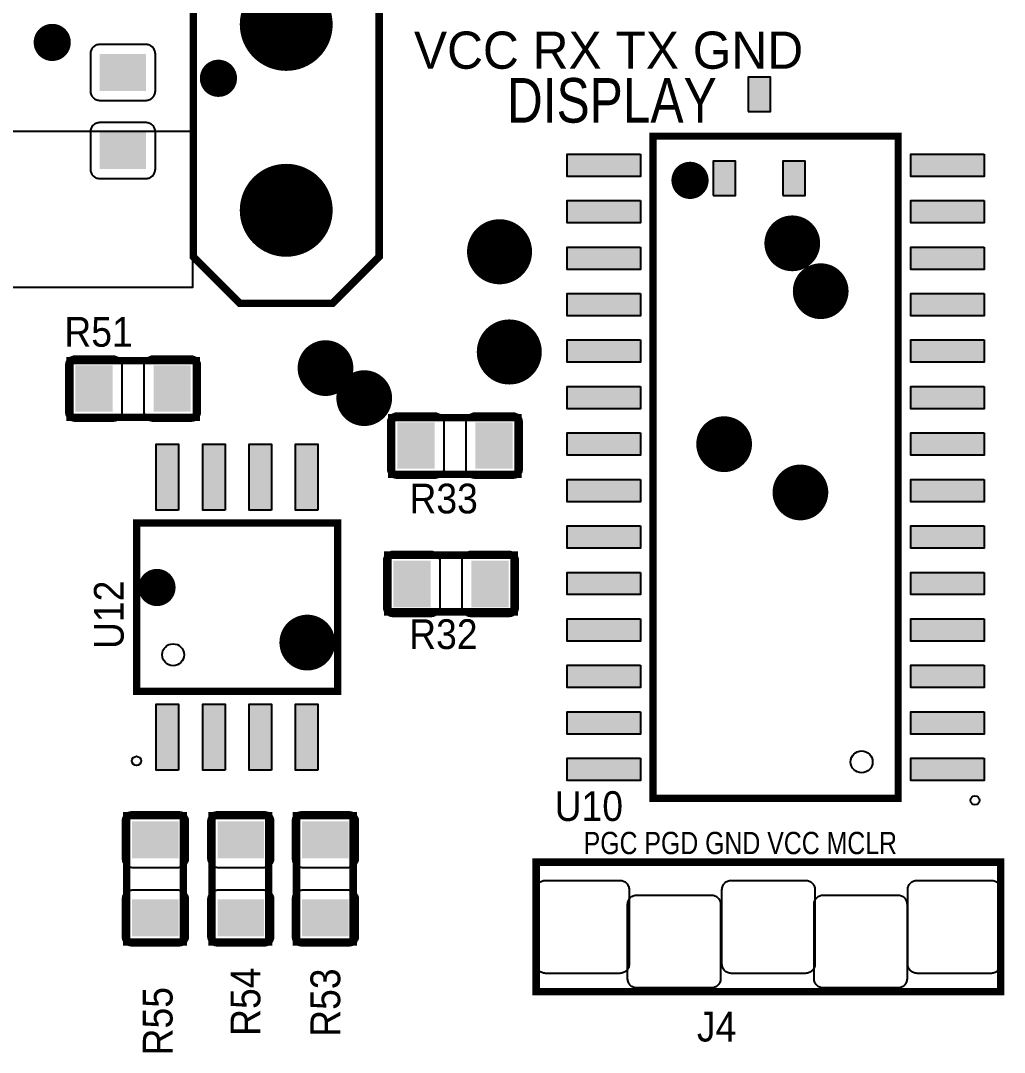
# Model space of a CAD drawing. Header units: inches. Extents: x -3.21 to 3.21, y -2.45 to 2.45.
# Drawn here: x -1.449 to -0.39, y -1.873 to -0.763 of the extents above; entities that cross this region are included whole.
import ezdxf

# ---------------------------------------------------------------- set-up
doc = ezdxf.new("R2010")
doc.units = ezdxf.units.IN
doc.layers.get('0').update_dxf_attribs({"linetype": 'CONTINUOUS'})

# ---------------------------------------------------------------- blocks, each defined once
blk = doc.blocks.new('RPAD')
blk.add_trace([(-0.5, -0.5), (-0.5, 0.5), (0.5, -0.5), (0.5, 0.5)])
blk = doc.blocks.new('EPAD')
at = {"const_width": 0.5}
blk.add_lwpolyline([(-0.25, 0, 1), (0.25, 0, 1)], format="xyb", close=True, dxfattribs=at)

msp = doc.modelspace()

# ---------------------------------------------------------------- linework, layer by layer
for points, const_width in [([(-1.0635, -0.717057), (-1.0635, -1.017057), (-1.1135, -1.067057), (-1.2135, -1.067057), (-1.2635, -1.017057), (-1.2635, -0.717057), (-1.2135, -0.667057), (-1.1135, -0.667057), (-1.0635, -0.717057)], 0.008), ([(-1.0635, -0.717057), (-1.0635, -1.017057), (-1.1135, -1.067057), (-1.2135, -1.067057), (-1.2635, -1.017057), (-1.2635, -0.717057), (-1.2135, -0.667057), (-1.1135, -0.667057), (-1.0635, -0.717057)], 0.008), ([(-1.0635, -0.717057), (-1.0635, -1.017057), (-1.1135, -1.067057), (-1.2135, -1.067057), (-1.2635, -1.017057), (-1.2635, -0.717057), (-1.2135, -0.667057), (-1.1135, -0.667057), (-1.0635, -0.717057)], 0.008), ([(-0.504721, -0.887309), (-0.7685, -0.887309), (-0.7685, -1.599907), (-0.504721, -1.599907), (-0.504721, -0.887309)], 0.007874), ([(-0.504721, -0.887309), (-0.7685, -0.887309), (-0.7685, -1.599907), (-0.504721, -1.599907), (-0.504721, -0.887309)], 0.007874), ([(-0.504721, -0.887309), (-0.7685, -0.887309), (-0.7685, -1.599907), (-0.504721, -1.599907), (-0.504721, -0.887309)], 0.007874), ([(-1.396363, -1.189868), (-1.260363, -1.189868), (-1.260363, -1.128868), (-1.396363, -1.128868), (-1.396363, -1.189868)], 0.008), ([(-1.396363, -1.189868), (-1.260363, -1.189868), (-1.260363, -1.128868), (-1.396363, -1.128868), (-1.396363, -1.189868)], 0.008), ([(-1.396363, -1.189868), (-1.260363, -1.189868), (-1.260363, -1.128868), (-1.396363, -1.128868), (-1.396363, -1.189868)], 0.008), ([(-1.04987, -1.251191), (-0.91387, -1.251191), (-0.91387, -1.190191), (-1.04987, -1.190191), (-1.04987, -1.251191)], 0.008), ([(-1.04987, -1.251191), (-0.91387, -1.251191), (-0.91387, -1.190191), (-1.04987, -1.190191), (-1.04987, -1.251191)], 0.008), ([(-1.04987, -1.251191), (-0.91387, -1.251191), (-0.91387, -1.190191), (-1.04987, -1.190191), (-1.04987, -1.251191)], 0.008), ([(-1.108122, -1.484656), (-1.108122, -1.303553), (-1.324657, -1.303553), (-1.324657, -1.484656), (-1.108122, -1.484656)], 0.007874), ([(-1.108122, -1.484656), (-1.108122, -1.303553), (-1.324657, -1.303553), (-1.324657, -1.484656), (-1.108122, -1.484656)], 0.007874), ([(-1.108122, -1.484656), (-1.108122, -1.303553), (-1.324657, -1.303553), (-1.324657, -1.484656), (-1.108122, -1.484656)], 0.007874), ([(-1.054138, -1.399104), (-0.918138, -1.399104), (-0.918138, -1.338104), (-1.054138, -1.338104), (-1.054138, -1.399104)], 0.008), ([(-1.054138, -1.399104), (-0.918138, -1.399104), (-0.918138, -1.338104), (-1.054138, -1.338104), (-1.054138, -1.399104)], 0.008), ([(-1.054138, -1.399104), (-0.918138, -1.399104), (-0.918138, -1.338104), (-1.054138, -1.338104), (-1.054138, -1.399104)], 0.008), ([(-1.33539, -1.754368), (-1.27439, -1.754368), (-1.27439, -1.618368), (-1.33539, -1.618368), (-1.33539, -1.754368)], 0.008), ([(-1.33539, -1.754368), (-1.27439, -1.754368), (-1.27439, -1.618368), (-1.33539, -1.618368), (-1.33539, -1.754368)], 0.008), ([(-1.33539, -1.754368), (-1.27439, -1.754368), (-1.27439, -1.618368), (-1.33539, -1.618368), (-1.33539, -1.754368)], 0.008), ([(-1.24339, -1.754368), (-1.18239, -1.754368), (-1.18239, -1.618368), (-1.24339, -1.618368), (-1.24339, -1.754368)], 0.008), ([(-1.24339, -1.754368), (-1.18239, -1.754368), (-1.18239, -1.618368), (-1.24339, -1.618368), (-1.24339, -1.754368)], 0.008), ([(-1.24339, -1.754368), (-1.18239, -1.754368), (-1.18239, -1.618368), (-1.24339, -1.618368), (-1.24339, -1.754368)], 0.008), ([(-1.15239, -1.754368), (-1.09139, -1.754368), (-1.09139, -1.618368), (-1.15239, -1.618368), (-1.15239, -1.754368)], 0.008), ([(-1.15239, -1.754368), (-1.09139, -1.754368), (-1.09139, -1.618368), (-1.15239, -1.618368), (-1.15239, -1.754368)], 0.008), ([(-1.15239, -1.754368), (-1.09139, -1.754368), (-1.09139, -1.618368), (-1.15239, -1.618368), (-1.15239, -1.754368)], 0.008), ([(-0.89439, -1.807758), (-0.39439, -1.807758), (-0.39439, -1.668388), (-0.89439, -1.668388), (-0.89439, -1.807758)], 0.008), ([(-0.89439, -1.807758), (-0.39439, -1.807758), (-0.39439, -1.668388), (-0.89439, -1.668388), (-0.89439, -1.807758)], 0.008), ([(-0.89439, -1.807758), (-0.39439, -1.807758), (-0.39439, -1.668388), (-0.89439, -1.668388), (-0.89439, -1.807758)], 0.008)]:
    msp.add_lwpolyline(points, dxfattribs=dict(const_width=const_width))
for points in [[(-1.304366, -0.838758), (-1.304366, -0.798758), (-1.304417, -0.797719), (-1.304565, -0.796713), (-1.304807, -0.795746), (-1.305138, -0.794822), (-1.305552, -0.793946), (-1.306047, -0.793122), (-1.306617, -0.792354), (-1.307257, -0.791648), (-1.307963, -0.791008), (-1.30873, -0.790439), (-1.309554, -0.789944), (-1.310431, -0.78953), (-1.311355, -0.789199), (-1.312322, -0.788957), (-1.313327, -0.788808), (-1.314366, -0.788758), (-1.364366, -0.788758), (-1.365406, -0.788808), (-1.366411, -0.788957), (-1.367378, -0.789199), (-1.368302, -0.78953), (-1.369178, -0.789944), (-1.370002, -0.790439), (-1.370769, -0.791008), (-1.371476, -0.791648), (-1.372116, -0.792354), (-1.372685, -0.793122), (-1.37318, -0.793946), (-1.373594, -0.794822), (-1.373925, -0.795746), (-1.374167, -0.796713), (-1.374316, -0.797719), (-1.374366, -0.798758), (-1.374366, -0.838758), (-1.374316, -0.839797), (-1.374167, -0.840802), (-1.373925, -0.841769), (-1.373594, -0.842693), (-1.37318, -0.84357), (-1.372685, -0.844394), (-1.372116, -0.845161), (-1.371476, -0.845867), (-1.370769, -0.846507), (-1.370002, -0.847077), (-1.369178, -0.847571), (-1.368302, -0.847986), (-1.367378, -0.848317), (-1.366411, -0.848559), (-1.365406, -0.848707), (-1.364366, -0.848758), (-1.314366, -0.848758), (-1.313327, -0.848707), (-1.312322, -0.848559), (-1.311355, -0.848317), (-1.310431, -0.847986), (-1.309554, -0.847571), (-1.30873, -0.847077), (-1.307963, -0.846507), (-1.307257, -0.845867), (-1.306617, -0.845161), (-1.306047, -0.844394), (-1.305552, -0.84357), (-1.305138, -0.842693), (-1.304807, -0.841769), (-1.304565, -0.840802), (-1.304417, -0.839797), (-1.304366, -0.838758)], [(-0.666327, -0.860698), (-0.642327, -0.860698), (-0.642327, -0.823698), (-0.666327, -0.823698), (-0.666327, -0.860698)], [(-1.304366, -0.922758), (-1.304366, -0.882758), (-1.304417, -0.881719), (-1.304565, -0.880713), (-1.304807, -0.879746), (-1.305138, -0.878822), (-1.305552, -0.877946), (-1.306047, -0.877122), (-1.306617, -0.876354), (-1.307257, -0.875648), (-1.307963, -0.875008), (-1.30873, -0.874439), (-1.309554, -0.873944), (-1.310431, -0.87353), (-1.311355, -0.873199), (-1.312322, -0.872957), (-1.313327, -0.872808), (-1.314366, -0.872758), (-1.364366, -0.872758), (-1.365406, -0.872808), (-1.366411, -0.872957), (-1.367378, -0.873199), (-1.368302, -0.87353), (-1.369178, -0.873944), (-1.370002, -0.874439), (-1.370769, -0.875008), (-1.371476, -0.875648), (-1.372116, -0.876354), (-1.372685, -0.877122), (-1.37318, -0.877946), (-1.373594, -0.878822), (-1.373925, -0.879746), (-1.374167, -0.880713), (-1.374316, -0.881719), (-1.374366, -0.882758), (-1.374366, -0.922758), (-1.374316, -0.923797), (-1.374167, -0.924802), (-1.373925, -0.925769), (-1.373594, -0.926693), (-1.37318, -0.92757), (-1.372685, -0.928394), (-1.372116, -0.929161), (-1.371476, -0.929867), (-1.370769, -0.930507), (-1.370002, -0.931077), (-1.369178, -0.931571), (-1.368302, -0.931986), (-1.367378, -0.932317), (-1.366411, -0.932559), (-1.365406, -0.932707), (-1.364366, -0.932758), (-1.314366, -0.932758), (-1.313327, -0.932707), (-1.312322, -0.932559), (-1.311355, -0.932317), (-1.310431, -0.931986), (-1.309554, -0.931571), (-1.30873, -0.931077), (-1.307963, -0.930507), (-1.307257, -0.929867), (-1.306617, -0.929161), (-1.306047, -0.928394), (-1.305552, -0.92757), (-1.305138, -0.926693), (-1.304807, -0.925769), (-1.304565, -0.924802), (-1.304417, -0.923797), (-1.304366, -0.922758)], [(-0.78215, -0.906608), (-0.78215, -0.930608), (-0.86115, -0.930608), (-0.86115, -0.906608), (-0.78215, -0.906608)], [(-0.412071, -0.906608), (-0.412071, -0.930608), (-0.491071, -0.930608), (-0.491071, -0.906608), (-0.412071, -0.906608)], [(-0.703728, -0.95125), (-0.679728, -0.95125), (-0.679728, -0.91425), (-0.703728, -0.91425), (-0.703728, -0.95125)], [(-0.628925, -0.95125), (-0.604925, -0.95125), (-0.604925, -0.91425), (-0.628925, -0.91425), (-0.628925, -0.95125)], [(-0.78215, -0.956608), (-0.78215, -0.980608), (-0.86115, -0.980608), (-0.86115, -0.956608), (-0.78215, -0.956608)], [(-0.412071, -0.956608), (-0.412071, -0.980608), (-0.491071, -0.980608), (-0.491071, -0.956608), (-0.412071, -0.956608)], [(-0.78215, -1.006608), (-0.78215, -1.030608), (-0.86115, -1.030608), (-0.86115, -1.006608), (-0.78215, -1.006608)], [(-0.412071, -1.006608), (-0.412071, -1.030608), (-0.491071, -1.030608), (-0.491071, -1.006608), (-0.412071, -1.006608)], [(-0.78215, -1.056608), (-0.78215, -1.080608), (-0.86115, -1.080608), (-0.86115, -1.056608), (-0.78215, -1.056608)], [(-0.412071, -1.056608), (-0.412071, -1.080608), (-0.491071, -1.080608), (-0.491071, -1.056608), (-0.412071, -1.056608)], [(-0.78215, -1.106608), (-0.78215, -1.130608), (-0.86115, -1.130608), (-0.86115, -1.106608), (-0.78215, -1.106608)], [(-0.412071, -1.106608), (-0.412071, -1.130608), (-0.491071, -1.130608), (-0.491071, -1.106608), (-0.412071, -1.106608)], [(-1.390363, -1.123868), (-1.350363, -1.123868), (-1.349323, -1.123919), (-1.348318, -1.124067), (-1.347351, -1.124309), (-1.346427, -1.12464), (-1.345551, -1.125054), (-1.344727, -1.125549), (-1.343959, -1.126119), (-1.343253, -1.126759), (-1.342613, -1.127465), (-1.342044, -1.128232), (-1.341549, -1.129056), (-1.341134, -1.129933), (-1.340804, -1.130857), (-1.340561, -1.131824), (-1.340413, -1.132829), (-1.340363, -1.133868), (-1.340363, -1.183868), (-1.340413, -1.184907), (-1.340561, -1.185913), (-1.340804, -1.18688), (-1.341134, -1.187804), (-1.341549, -1.18868), (-1.342044, -1.189504), (-1.342613, -1.190271), (-1.343253, -1.190978), (-1.343959, -1.191618), (-1.344727, -1.192187), (-1.345551, -1.192682), (-1.346427, -1.193096), (-1.347351, -1.193427), (-1.348318, -1.193669), (-1.349323, -1.193818), (-1.350363, -1.193868), (-1.390363, -1.193868), (-1.391402, -1.193818), (-1.392407, -1.193669), (-1.393374, -1.193427), (-1.394298, -1.193096), (-1.395174, -1.192682), (-1.395998, -1.192187), (-1.396766, -1.191618), (-1.397472, -1.190978), (-1.398112, -1.190271), (-1.398681, -1.189504), (-1.399176, -1.18868), (-1.399591, -1.187804), (-1.399922, -1.18688), (-1.400164, -1.185913), (-1.400312, -1.184907), (-1.400363, -1.183868), (-1.400363, -1.133868), (-1.400312, -1.132829), (-1.400164, -1.131824), (-1.399922, -1.130857), (-1.399591, -1.129933), (-1.399176, -1.129056), (-1.398681, -1.128232), (-1.398112, -1.127465), (-1.397472, -1.126759), (-1.396766, -1.126119), (-1.395998, -1.125549), (-1.395174, -1.125054), (-1.394298, -1.12464), (-1.393374, -1.124309), (-1.392407, -1.124067), (-1.391402, -1.123919), (-1.390363, -1.123868)], [(-1.306363, -1.123868), (-1.266363, -1.123868), (-1.265323, -1.123919), (-1.264318, -1.124067), (-1.263351, -1.124309), (-1.262427, -1.12464), (-1.261551, -1.125054), (-1.260727, -1.125549), (-1.259959, -1.126119), (-1.259253, -1.126759), (-1.258613, -1.127465), (-1.258044, -1.128232), (-1.257549, -1.129056), (-1.257134, -1.129933), (-1.256804, -1.130857), (-1.256561, -1.131824), (-1.256413, -1.132829), (-1.256363, -1.133868), (-1.256363, -1.183868), (-1.256413, -1.184907), (-1.256561, -1.185913), (-1.256804, -1.18688), (-1.257134, -1.187804), (-1.257549, -1.18868), (-1.258044, -1.189504), (-1.258613, -1.190271), (-1.259253, -1.190978), (-1.259959, -1.191618), (-1.260727, -1.192187), (-1.261551, -1.192682), (-1.262427, -1.193096), (-1.263351, -1.193427), (-1.264318, -1.193669), (-1.265323, -1.193818), (-1.266363, -1.193868), (-1.306363, -1.193868), (-1.307402, -1.193818), (-1.308407, -1.193669), (-1.309374, -1.193427), (-1.310298, -1.193096), (-1.311174, -1.192682), (-1.311998, -1.192187), (-1.312766, -1.191618), (-1.313472, -1.190978), (-1.314112, -1.190271), (-1.314681, -1.189504), (-1.315176, -1.18868), (-1.315591, -1.187804), (-1.315922, -1.18688), (-1.316164, -1.185913), (-1.316312, -1.184907), (-1.316363, -1.183868), (-1.316363, -1.133868), (-1.316312, -1.132829), (-1.316164, -1.131824), (-1.315922, -1.130857), (-1.315591, -1.129933), (-1.315176, -1.129056), (-1.314681, -1.128232), (-1.314112, -1.127465), (-1.313472, -1.126759), (-1.312766, -1.126119), (-1.311998, -1.125549), (-1.311174, -1.125054), (-1.310298, -1.12464), (-1.309374, -1.124309), (-1.308407, -1.124067), (-1.307402, -1.123919), (-1.306363, -1.123868)], [(-0.78215, -1.156608), (-0.78215, -1.180608), (-0.86115, -1.180608), (-0.86115, -1.156608), (-0.78215, -1.156608)], [(-0.412071, -1.156608), (-0.412071, -1.180608), (-0.491071, -1.180608), (-0.491071, -1.156608), (-0.412071, -1.156608)], [(-1.04387, -1.185191), (-1.00387, -1.185191), (-1.002831, -1.185241), (-1.001826, -1.18539), (-1.000859, -1.185632), (-0.999935, -1.185963), (-0.999058, -1.186377), (-0.998234, -1.186872), (-0.997467, -1.187441), (-0.996761, -1.188081), (-0.99612, -1.188788), (-0.995551, -1.189555), (-0.995057, -1.190379), (-0.994642, -1.191256), (-0.994311, -1.19218), (-0.994069, -1.193146), (-0.99392, -1.194152), (-0.99387, -1.195191), (-0.99387, -1.245191), (-0.99392, -1.24623), (-0.994069, -1.247235), (-0.994311, -1.248202), (-0.994642, -1.249126), (-0.995057, -1.250003), (-0.995551, -1.250827), (-0.99612, -1.251594), (-0.996761, -1.2523), (-0.997467, -1.252941), (-0.998234, -1.25351), (-0.999058, -1.254005), (-0.999935, -1.254419), (-1.000859, -1.25475), (-1.001826, -1.254992), (-1.002831, -1.255141), (-1.00387, -1.255191), (-1.04387, -1.255191), (-1.044909, -1.255141), (-1.045915, -1.254992), (-1.046881, -1.25475), (-1.047806, -1.254419), (-1.048682, -1.254005), (-1.049506, -1.25351), (-1.050274, -1.252941), (-1.05098, -1.2523), (-1.05162, -1.251594), (-1.052189, -1.250827), (-1.052683, -1.250003), (-1.053098, -1.249126), (-1.053429, -1.248202), (-1.053671, -1.247235), (-1.05382, -1.24623), (-1.05387, -1.245191), (-1.05387, -1.195191), (-1.05382, -1.194152), (-1.053671, -1.193146), (-1.053429, -1.19218), (-1.053098, -1.191256), (-1.052683, -1.190379), (-1.052189, -1.189555), (-1.05162, -1.188788), (-1.05098, -1.188081), (-1.050274, -1.187441), (-1.049506, -1.186872), (-1.048682, -1.186377), (-1.047806, -1.185963), (-1.046881, -1.185632), (-1.045915, -1.18539), (-1.044909, -1.185241), (-1.04387, -1.185191)], [(-0.95987, -1.185191), (-0.91987, -1.185191), (-0.918831, -1.185241), (-0.917826, -1.18539), (-0.916859, -1.185632), (-0.915935, -1.185963), (-0.915058, -1.186377), (-0.914234, -1.186872), (-0.913467, -1.187441), (-0.912761, -1.188081), (-0.91212, -1.188788), (-0.911551, -1.189555), (-0.911057, -1.190379), (-0.910642, -1.191256), (-0.910311, -1.19218), (-0.910069, -1.193146), (-0.90992, -1.194152), (-0.90987, -1.195191), (-0.90987, -1.245191), (-0.90992, -1.24623), (-0.910069, -1.247235), (-0.910311, -1.248202), (-0.910642, -1.249126), (-0.911057, -1.250003), (-0.911551, -1.250827), (-0.91212, -1.251594), (-0.912761, -1.2523), (-0.913467, -1.252941), (-0.914234, -1.25351), (-0.915058, -1.254005), (-0.915935, -1.254419), (-0.916859, -1.25475), (-0.917826, -1.254992), (-0.918831, -1.255141), (-0.91987, -1.255191), (-0.95987, -1.255191), (-0.960909, -1.255141), (-0.961915, -1.254992), (-0.962881, -1.25475), (-0.963806, -1.254419), (-0.964682, -1.254005), (-0.965506, -1.25351), (-0.966274, -1.252941), (-0.96698, -1.2523), (-0.96762, -1.251594), (-0.968189, -1.250827), (-0.968683, -1.250003), (-0.969098, -1.249126), (-0.969429, -1.248202), (-0.969671, -1.247235), (-0.96982, -1.24623), (-0.96987, -1.245191), (-0.96987, -1.195191), (-0.96982, -1.194152), (-0.969671, -1.193146), (-0.969429, -1.19218), (-0.969098, -1.191256), (-0.968683, -1.190379), (-0.968189, -1.189555), (-0.96762, -1.188788), (-0.96698, -1.188081), (-0.966274, -1.187441), (-0.965506, -1.186872), (-0.964682, -1.186377), (-0.963806, -1.185963), (-0.962881, -1.185632), (-0.961915, -1.18539), (-0.960909, -1.185241), (-0.95987, -1.185191)], [(-0.78215, -1.206608), (-0.78215, -1.230608), (-0.86115, -1.230608), (-0.86115, -1.206608), (-0.78215, -1.206608)], [(-0.412071, -1.206608), (-0.412071, -1.230608), (-0.491071, -1.230608), (-0.491071, -1.206608), (-0.412071, -1.206608)], [(-1.27939, -1.289841), (-1.30339, -1.289841), (-1.30339, -1.218841), (-1.27939, -1.218841), (-1.27939, -1.289841)], [(-1.22939, -1.289841), (-1.25339, -1.289841), (-1.25339, -1.218841), (-1.22939, -1.218841), (-1.22939, -1.289841)], [(-1.17939, -1.289841), (-1.20339, -1.289841), (-1.20339, -1.218841), (-1.17939, -1.218841), (-1.17939, -1.289841)], [(-1.12939, -1.289841), (-1.15339, -1.289841), (-1.15339, -1.218841), (-1.12939, -1.218841), (-1.12939, -1.289841)], [(-0.78215, -1.256608), (-0.78215, -1.280608), (-0.86115, -1.280608), (-0.86115, -1.256608), (-0.78215, -1.256608)], [(-0.412071, -1.256608), (-0.412071, -1.280608), (-0.491071, -1.280608), (-0.491071, -1.256608), (-0.412071, -1.256608)], [(-0.78215, -1.306608), (-0.78215, -1.330608), (-0.86115, -1.330608), (-0.86115, -1.306608), (-0.78215, -1.306608)], [(-0.412071, -1.306608), (-0.412071, -1.330608), (-0.491071, -1.330608), (-0.491071, -1.306608), (-0.412071, -1.306608)], [(-1.008138, -1.404104), (-1.048138, -1.404104), (-1.049177, -1.404054), (-1.050182, -1.403906), (-1.051149, -1.403663), (-1.052073, -1.403333), (-1.05295, -1.402918), (-1.053774, -1.402423), (-1.054541, -1.401854), (-1.055247, -1.401214), (-1.055887, -1.400507), (-1.056457, -1.39974), (-1.056951, -1.398916), (-1.057366, -1.39804), (-1.057697, -1.397116), (-1.057939, -1.396149), (-1.058087, -1.395144), (-1.058138, -1.394104), (-1.058138, -1.344104), (-1.058087, -1.343065), (-1.057939, -1.34206), (-1.057697, -1.341093), (-1.057366, -1.340169), (-1.056951, -1.339293), (-1.056457, -1.338469), (-1.055887, -1.337701), (-1.055247, -1.336995), (-1.054541, -1.336355), (-1.053774, -1.335785), (-1.05295, -1.335291), (-1.052073, -1.334876), (-1.051149, -1.334545), (-1.050182, -1.334303), (-1.049177, -1.334155), (-1.048138, -1.334104), (-1.008138, -1.334104), (-1.007098, -1.334155), (-1.006093, -1.334303), (-1.005126, -1.334545), (-1.004202, -1.334876), (-1.003326, -1.335291), (-1.002502, -1.335785), (-1.001734, -1.336355), (-1.001028, -1.336995), (-1.000388, -1.337701), (-0.999819, -1.338469), (-0.999324, -1.339293), (-0.998909, -1.340169), (-0.998579, -1.341093), (-0.998337, -1.34206), (-0.998188, -1.343065), (-0.998138, -1.344104), (-0.998138, -1.394104), (-0.998188, -1.395144), (-0.998337, -1.396149), (-0.998579, -1.397116), (-0.998909, -1.39804), (-0.999324, -1.398916), (-0.999819, -1.39974), (-1.000388, -1.400507), (-1.001028, -1.401214), (-1.001734, -1.401854), (-1.002502, -1.402423), (-1.003326, -1.402918), (-1.004202, -1.403333), (-1.005126, -1.403663), (-1.006093, -1.403906), (-1.007098, -1.404054), (-1.008138, -1.404104)], [(-0.924138, -1.404104), (-0.964138, -1.404104), (-0.965177, -1.404054), (-0.966182, -1.403906), (-0.967149, -1.403663), (-0.968073, -1.403333), (-0.96895, -1.402918), (-0.969774, -1.402423), (-0.970541, -1.401854), (-0.971247, -1.401214), (-0.971887, -1.400507), (-0.972457, -1.39974), (-0.972951, -1.398916), (-0.973366, -1.39804), (-0.973697, -1.397116), (-0.973939, -1.396149), (-0.974087, -1.395144), (-0.974138, -1.394104), (-0.974138, -1.344104), (-0.974087, -1.343065), (-0.973939, -1.34206), (-0.973697, -1.341093), (-0.973366, -1.340169), (-0.972951, -1.339293), (-0.972457, -1.338469), (-0.971887, -1.337701), (-0.971247, -1.336995), (-0.970541, -1.336355), (-0.969774, -1.335785), (-0.96895, -1.335291), (-0.968073, -1.334876), (-0.967149, -1.334545), (-0.966182, -1.334303), (-0.965177, -1.334155), (-0.964138, -1.334104), (-0.924138, -1.334104), (-0.923098, -1.334155), (-0.922093, -1.334303), (-0.921126, -1.334545), (-0.920202, -1.334876), (-0.919326, -1.335291), (-0.918502, -1.335785), (-0.917734, -1.336355), (-0.917028, -1.336995), (-0.916388, -1.337701), (-0.915819, -1.338469), (-0.915324, -1.339293), (-0.914909, -1.340169), (-0.914579, -1.341093), (-0.914337, -1.34206), (-0.914188, -1.343065), (-0.914138, -1.344104), (-0.914138, -1.394104), (-0.914188, -1.395144), (-0.914337, -1.396149), (-0.914579, -1.397116), (-0.914909, -1.39804), (-0.915324, -1.398916), (-0.915819, -1.39974), (-0.916388, -1.400507), (-0.917028, -1.401214), (-0.917734, -1.401854), (-0.918502, -1.402423), (-0.919326, -1.402918), (-0.920202, -1.403333), (-0.921126, -1.403663), (-0.922093, -1.403906), (-0.923098, -1.404054), (-0.924138, -1.404104)], [(-0.78215, -1.356608), (-0.78215, -1.380608), (-0.86115, -1.380608), (-0.86115, -1.356608), (-0.78215, -1.356608)], [(-0.412071, -1.356608), (-0.412071, -1.380608), (-0.491071, -1.380608), (-0.491071, -1.356608), (-0.412071, -1.356608)], [(-0.78215, -1.406608), (-0.78215, -1.430608), (-0.86115, -1.430608), (-0.86115, -1.406608), (-0.78215, -1.406608)], [(-0.412071, -1.406608), (-0.412071, -1.430608), (-0.491071, -1.430608), (-0.491071, -1.406608), (-0.412071, -1.406608)], [(-0.78215, -1.456608), (-0.78215, -1.480608), (-0.86115, -1.480608), (-0.86115, -1.456608), (-0.78215, -1.456608)], [(-0.412071, -1.456608), (-0.412071, -1.480608), (-0.491071, -1.480608), (-0.491071, -1.456608), (-0.412071, -1.456608)], [(-1.27939, -1.569368), (-1.30339, -1.569368), (-1.30339, -1.498368), (-1.27939, -1.498368), (-1.27939, -1.569368)], [(-1.22939, -1.569368), (-1.25339, -1.569368), (-1.25339, -1.498368), (-1.22939, -1.498368), (-1.22939, -1.569368)], [(-1.17939, -1.569368), (-1.20339, -1.569368), (-1.20339, -1.498368), (-1.17939, -1.498368), (-1.17939, -1.569368)], [(-1.12939, -1.569368), (-1.15339, -1.569368), (-1.15339, -1.498368), (-1.12939, -1.498368), (-1.12939, -1.569368)], [(-0.78215, -1.506608), (-0.78215, -1.530608), (-0.86115, -1.530608), (-0.86115, -1.506608), (-0.78215, -1.506608)], [(-0.412071, -1.506608), (-0.412071, -1.530608), (-0.491071, -1.530608), (-0.491071, -1.506608), (-0.412071, -1.506608)], [(-0.78215, -1.556608), (-0.78215, -1.580608), (-0.86115, -1.580608), (-0.86115, -1.556608), (-0.78215, -1.556608)], [(-0.412071, -1.556608), (-0.412071, -1.580608), (-0.491071, -1.580608), (-0.491071, -1.556608), (-0.412071, -1.556608)], [(-1.26939, -1.624368), (-1.26939, -1.664368), (-1.26944, -1.665407), (-1.269589, -1.666413), (-1.269831, -1.66738), (-1.270161, -1.668304), (-1.270576, -1.66918), (-1.271071, -1.670004), (-1.27164, -1.670772), (-1.27228, -1.671478), (-1.272987, -1.672118), (-1.273754, -1.672687), (-1.274578, -1.673181), (-1.275454, -1.673596), (-1.276378, -1.673927), (-1.277345, -1.674169), (-1.27835, -1.674318), (-1.27939, -1.674368), (-1.32939, -1.674368), (-1.330429, -1.674318), (-1.331434, -1.674169), (-1.332401, -1.673927), (-1.333325, -1.673596), (-1.334202, -1.673181), (-1.335026, -1.672687), (-1.335793, -1.672118), (-1.336499, -1.671478), (-1.337139, -1.670772), (-1.337709, -1.670004), (-1.338204, -1.66918), (-1.338618, -1.668304), (-1.338949, -1.66738), (-1.339191, -1.666413), (-1.339339, -1.665407), (-1.33939, -1.664368), (-1.33939, -1.624368), (-1.339339, -1.623329), (-1.339191, -1.622324), (-1.338949, -1.621357), (-1.338618, -1.620433), (-1.338204, -1.619556), (-1.337709, -1.618732), (-1.337139, -1.617965), (-1.336499, -1.617259), (-1.335793, -1.616619), (-1.335026, -1.616049), (-1.334202, -1.615555), (-1.333325, -1.61514), (-1.332401, -1.614809), (-1.331434, -1.614567), (-1.330429, -1.614419), (-1.32939, -1.614368), (-1.27939, -1.614368), (-1.27835, -1.614419), (-1.277345, -1.614567), (-1.276378, -1.614809), (-1.275454, -1.61514), (-1.274578, -1.615555), (-1.273754, -1.616049), (-1.272987, -1.616619), (-1.27228, -1.617259), (-1.27164, -1.617965), (-1.271071, -1.618732), (-1.270576, -1.619556), (-1.270161, -1.620433), (-1.269831, -1.621357), (-1.269589, -1.622324), (-1.26944, -1.623329), (-1.26939, -1.624368)], [(-1.17739, -1.624368), (-1.17739, -1.664368), (-1.17744, -1.665407), (-1.177589, -1.666413), (-1.177831, -1.66738), (-1.178161, -1.668304), (-1.178576, -1.66918), (-1.179071, -1.670004), (-1.17964, -1.670772), (-1.18028, -1.671478), (-1.180987, -1.672118), (-1.181754, -1.672687), (-1.182578, -1.673181), (-1.183454, -1.673596), (-1.184378, -1.673927), (-1.185345, -1.674169), (-1.18635, -1.674318), (-1.18739, -1.674368), (-1.23739, -1.674368), (-1.238429, -1.674318), (-1.239434, -1.674169), (-1.240401, -1.673927), (-1.241325, -1.673596), (-1.242202, -1.673181), (-1.243026, -1.672687), (-1.243793, -1.672118), (-1.244499, -1.671478), (-1.245139, -1.670772), (-1.245709, -1.670004), (-1.246204, -1.66918), (-1.246618, -1.668304), (-1.246949, -1.66738), (-1.247191, -1.666413), (-1.247339, -1.665407), (-1.24739, -1.664368), (-1.24739, -1.624368), (-1.247339, -1.623329), (-1.247191, -1.622324), (-1.246949, -1.621357), (-1.246618, -1.620433), (-1.246204, -1.619556), (-1.245709, -1.618732), (-1.245139, -1.617965), (-1.244499, -1.617259), (-1.243793, -1.616619), (-1.243026, -1.616049), (-1.242202, -1.615555), (-1.241325, -1.61514), (-1.240401, -1.614809), (-1.239434, -1.614567), (-1.238429, -1.614419), (-1.23739, -1.614368), (-1.18739, -1.614368), (-1.18635, -1.614419), (-1.185345, -1.614567), (-1.184378, -1.614809), (-1.183454, -1.61514), (-1.182578, -1.615555), (-1.181754, -1.616049), (-1.180987, -1.616619), (-1.18028, -1.617259), (-1.17964, -1.617965), (-1.179071, -1.618732), (-1.178576, -1.619556), (-1.178161, -1.620433), (-1.177831, -1.621357), (-1.177589, -1.622324), (-1.17744, -1.623329), (-1.17739, -1.624368)], [(-1.08639, -1.624368), (-1.08639, -1.664368), (-1.08644, -1.665407), (-1.086589, -1.666413), (-1.086831, -1.66738), (-1.087161, -1.668304), (-1.087576, -1.66918), (-1.088071, -1.670004), (-1.08864, -1.670772), (-1.08928, -1.671478), (-1.089987, -1.672118), (-1.090754, -1.672687), (-1.091578, -1.673181), (-1.092454, -1.673596), (-1.093378, -1.673927), (-1.094345, -1.674169), (-1.09535, -1.674318), (-1.09639, -1.674368), (-1.14639, -1.674368), (-1.147429, -1.674318), (-1.148434, -1.674169), (-1.149401, -1.673927), (-1.150325, -1.673596), (-1.151202, -1.673181), (-1.152026, -1.672687), (-1.152793, -1.672118), (-1.153499, -1.671478), (-1.154139, -1.670772), (-1.154709, -1.670004), (-1.155204, -1.66918), (-1.155618, -1.668304), (-1.155949, -1.66738), (-1.156191, -1.666413), (-1.156339, -1.665407), (-1.15639, -1.664368), (-1.15639, -1.624368), (-1.156339, -1.623329), (-1.156191, -1.622324), (-1.155949, -1.621357), (-1.155618, -1.620433), (-1.155204, -1.619556), (-1.154709, -1.618732), (-1.154139, -1.617965), (-1.153499, -1.617259), (-1.152793, -1.616619), (-1.152026, -1.616049), (-1.151202, -1.615555), (-1.150325, -1.61514), (-1.149401, -1.614809), (-1.148434, -1.614567), (-1.147429, -1.614419), (-1.14639, -1.614368), (-1.09639, -1.614368), (-1.09535, -1.614419), (-1.094345, -1.614567), (-1.093378, -1.614809), (-1.092454, -1.61514), (-1.091578, -1.615555), (-1.090754, -1.616049), (-1.089987, -1.616619), (-1.08928, -1.617259), (-1.08864, -1.617965), (-1.088071, -1.618732), (-1.087576, -1.619556), (-1.087161, -1.620433), (-1.086831, -1.621357), (-1.086589, -1.622324), (-1.08644, -1.623329), (-1.08639, -1.624368)], [(-1.26939, -1.708368), (-1.26939, -1.748368), (-1.26944, -1.749407), (-1.269589, -1.750413), (-1.269831, -1.75138), (-1.270161, -1.752304), (-1.270576, -1.75318), (-1.271071, -1.754004), (-1.27164, -1.754772), (-1.27228, -1.755478), (-1.272987, -1.756118), (-1.273754, -1.756687), (-1.274578, -1.757181), (-1.275454, -1.757596), (-1.276378, -1.757927), (-1.277345, -1.758169), (-1.27835, -1.758318), (-1.27939, -1.758368), (-1.32939, -1.758368), (-1.330429, -1.758318), (-1.331434, -1.758169), (-1.332401, -1.757927), (-1.333325, -1.757596), (-1.334202, -1.757181), (-1.335026, -1.756687), (-1.335793, -1.756118), (-1.336499, -1.755478), (-1.337139, -1.754772), (-1.337709, -1.754004), (-1.338204, -1.75318), (-1.338618, -1.752304), (-1.338949, -1.75138), (-1.339191, -1.750413), (-1.339339, -1.749407), (-1.33939, -1.748368), (-1.33939, -1.708368), (-1.339339, -1.707329), (-1.339191, -1.706324), (-1.338949, -1.705357), (-1.338618, -1.704433), (-1.338204, -1.703556), (-1.337709, -1.702732), (-1.337139, -1.701965), (-1.336499, -1.701259), (-1.335793, -1.700619), (-1.335026, -1.700049), (-1.334202, -1.699555), (-1.333325, -1.69914), (-1.332401, -1.698809), (-1.331434, -1.698567), (-1.330429, -1.698419), (-1.32939, -1.698368), (-1.27939, -1.698368), (-1.27835, -1.698419), (-1.277345, -1.698567), (-1.276378, -1.698809), (-1.275454, -1.69914), (-1.274578, -1.699555), (-1.273754, -1.700049), (-1.272987, -1.700619), (-1.27228, -1.701259), (-1.27164, -1.701965), (-1.271071, -1.702732), (-1.270576, -1.703556), (-1.270161, -1.704433), (-1.269831, -1.705357), (-1.269589, -1.706324), (-1.26944, -1.707329), (-1.26939, -1.708368)], [(-1.17739, -1.708368), (-1.17739, -1.748368), (-1.17744, -1.749407), (-1.177589, -1.750413), (-1.177831, -1.75138), (-1.178161, -1.752304), (-1.178576, -1.75318), (-1.179071, -1.754004), (-1.17964, -1.754772), (-1.18028, -1.755478), (-1.180987, -1.756118), (-1.181754, -1.756687), (-1.182578, -1.757181), (-1.183454, -1.757596), (-1.184378, -1.757927), (-1.185345, -1.758169), (-1.18635, -1.758318), (-1.18739, -1.758368), (-1.23739, -1.758368), (-1.238429, -1.758318), (-1.239434, -1.758169), (-1.240401, -1.757927), (-1.241325, -1.757596), (-1.242202, -1.757181), (-1.243026, -1.756687), (-1.243793, -1.756118), (-1.244499, -1.755478), (-1.245139, -1.754772), (-1.245709, -1.754004), (-1.246204, -1.75318), (-1.246618, -1.752304), (-1.246949, -1.75138), (-1.247191, -1.750413), (-1.247339, -1.749407), (-1.24739, -1.748368), (-1.24739, -1.708368), (-1.247339, -1.707329), (-1.247191, -1.706324), (-1.246949, -1.705357), (-1.246618, -1.704433), (-1.246204, -1.703556), (-1.245709, -1.702732), (-1.245139, -1.701965), (-1.244499, -1.701259), (-1.243793, -1.700619), (-1.243026, -1.700049), (-1.242202, -1.699555), (-1.241325, -1.69914), (-1.240401, -1.698809), (-1.239434, -1.698567), (-1.238429, -1.698419), (-1.23739, -1.698368), (-1.18739, -1.698368), (-1.18635, -1.698419), (-1.185345, -1.698567), (-1.184378, -1.698809), (-1.183454, -1.69914), (-1.182578, -1.699555), (-1.181754, -1.700049), (-1.180987, -1.700619), (-1.18028, -1.701259), (-1.17964, -1.701965), (-1.179071, -1.702732), (-1.178576, -1.703556), (-1.178161, -1.704433), (-1.177831, -1.705357), (-1.177589, -1.706324), (-1.17744, -1.707329), (-1.17739, -1.708368)], [(-1.08639, -1.708368), (-1.08639, -1.748368), (-1.08644, -1.749407), (-1.086589, -1.750413), (-1.086831, -1.75138), (-1.087161, -1.752304), (-1.087576, -1.75318), (-1.088071, -1.754004), (-1.08864, -1.754772), (-1.08928, -1.755478), (-1.089987, -1.756118), (-1.090754, -1.756687), (-1.091578, -1.757181), (-1.092454, -1.757596), (-1.093378, -1.757927), (-1.094345, -1.758169), (-1.09535, -1.758318), (-1.09639, -1.758368), (-1.14639, -1.758368), (-1.147429, -1.758318), (-1.148434, -1.758169), (-1.149401, -1.757927), (-1.150325, -1.757596), (-1.151202, -1.757181), (-1.152026, -1.756687), (-1.152793, -1.756118), (-1.153499, -1.755478), (-1.154139, -1.754772), (-1.154709, -1.754004), (-1.155204, -1.75318), (-1.155618, -1.752304), (-1.155949, -1.75138), (-1.156191, -1.750413), (-1.156339, -1.749407), (-1.15639, -1.748368), (-1.15639, -1.708368), (-1.156339, -1.707329), (-1.156191, -1.706324), (-1.155949, -1.705357), (-1.155618, -1.704433), (-1.155204, -1.703556), (-1.154709, -1.702732), (-1.154139, -1.701965), (-1.153499, -1.701259), (-1.152793, -1.700619), (-1.152026, -1.700049), (-1.151202, -1.699555), (-1.150325, -1.69914), (-1.149401, -1.698809), (-1.148434, -1.698567), (-1.147429, -1.698419), (-1.14639, -1.698368), (-1.09639, -1.698368), (-1.09535, -1.698419), (-1.094345, -1.698567), (-1.093378, -1.698809), (-1.092454, -1.69914), (-1.091578, -1.699555), (-1.090754, -1.700049), (-1.089987, -1.700619), (-1.08928, -1.701259), (-1.08864, -1.701965), (-1.088071, -1.702732), (-1.087576, -1.703556), (-1.087161, -1.704433), (-1.086831, -1.705357), (-1.086589, -1.706324), (-1.08644, -1.707329), (-1.08639, -1.708368)], [(-0.88439, -1.688073), (-0.80439, -1.688073), (-0.80335, -1.688124), (-0.802345, -1.688272), (-0.801378, -1.688514), (-0.800454, -1.688845), (-0.799578, -1.689259), (-0.798754, -1.689754), (-0.797986, -1.690324), (-0.79728, -1.690964), (-0.79664, -1.69167), (-0.796071, -1.692437), (-0.795576, -1.693261), (-0.795161, -1.694138), (-0.794831, -1.695062), (-0.794589, -1.696029), (-0.79444, -1.697034), (-0.79439, -1.698073), (-0.79439, -1.778073), (-0.79444, -1.779113), (-0.794589, -1.780118), (-0.794831, -1.781085), (-0.795161, -1.782009), (-0.795576, -1.782885), (-0.796071, -1.783709), (-0.79664, -1.784476), (-0.79728, -1.785183), (-0.797986, -1.785823), (-0.798754, -1.786392), (-0.799578, -1.786887), (-0.800454, -1.787302), (-0.801378, -1.787632), (-0.802345, -1.787874), (-0.80335, -1.788023), (-0.80439, -1.788073), (-0.88439, -1.788073), (-0.885429, -1.788023), (-0.886434, -1.787874), (-0.887401, -1.787632), (-0.888325, -1.787302), (-0.889202, -1.786887), (-0.890026, -1.786392), (-0.890793, -1.785823), (-0.891499, -1.785183), (-0.892139, -1.784476), (-0.892709, -1.783709), (-0.893203, -1.782885), (-0.893618, -1.782009), (-0.893949, -1.781085), (-0.894191, -1.780118), (-0.894339, -1.779113), (-0.89439, -1.778073), (-0.89439, -1.698073), (-0.894339, -1.697034), (-0.894191, -1.696029), (-0.893949, -1.695062), (-0.893618, -1.694138), (-0.893203, -1.693261), (-0.892709, -1.692437), (-0.892139, -1.69167), (-0.891499, -1.690964), (-0.890793, -1.690324), (-0.890026, -1.689754), (-0.889202, -1.689259), (-0.888325, -1.688845), (-0.887401, -1.688514), (-0.886434, -1.688272), (-0.885429, -1.688124), (-0.88439, -1.688073)], [(-0.68439, -1.688073), (-0.60439, -1.688073), (-0.60335, -1.688124), (-0.602345, -1.688272), (-0.601378, -1.688514), (-0.600454, -1.688845), (-0.599578, -1.689259), (-0.598754, -1.689754), (-0.597986, -1.690324), (-0.59728, -1.690964), (-0.59664, -1.69167), (-0.596071, -1.692437), (-0.595576, -1.693261), (-0.595161, -1.694138), (-0.594831, -1.695062), (-0.594589, -1.696029), (-0.59444, -1.697034), (-0.59439, -1.698073), (-0.59439, -1.778073), (-0.59444, -1.779113), (-0.594589, -1.780118), (-0.594831, -1.781085), (-0.595161, -1.782009), (-0.595576, -1.782885), (-0.596071, -1.783709), (-0.59664, -1.784476), (-0.59728, -1.785183), (-0.597986, -1.785823), (-0.598754, -1.786392), (-0.599578, -1.786887), (-0.600454, -1.787302), (-0.601378, -1.787632), (-0.602345, -1.787874), (-0.60335, -1.788023), (-0.60439, -1.788073), (-0.68439, -1.788073), (-0.685429, -1.788023), (-0.686434, -1.787874), (-0.687401, -1.787632), (-0.688325, -1.787302), (-0.689202, -1.786887), (-0.690026, -1.786392), (-0.690793, -1.785823), (-0.691499, -1.785183), (-0.692139, -1.784476), (-0.692709, -1.783709), (-0.693203, -1.782885), (-0.693618, -1.782009), (-0.693949, -1.781085), (-0.694191, -1.780118), (-0.694339, -1.779113), (-0.69439, -1.778073), (-0.69439, -1.698073), (-0.694339, -1.697034), (-0.694191, -1.696029), (-0.693949, -1.695062), (-0.693618, -1.694138), (-0.693203, -1.693261), (-0.692709, -1.692437), (-0.692139, -1.69167), (-0.691499, -1.690964), (-0.690793, -1.690324), (-0.690026, -1.689754), (-0.689202, -1.689259), (-0.688325, -1.688845), (-0.687401, -1.688514), (-0.686434, -1.688272), (-0.685429, -1.688124), (-0.68439, -1.688073)], [(-0.48439, -1.688073), (-0.40439, -1.688073), (-0.40335, -1.688124), (-0.402345, -1.688272), (-0.401378, -1.688514), (-0.400454, -1.688845), (-0.399578, -1.689259), (-0.398754, -1.689754), (-0.397986, -1.690324), (-0.39728, -1.690964), (-0.39664, -1.69167), (-0.396071, -1.692437), (-0.395576, -1.693261), (-0.395161, -1.694138), (-0.394831, -1.695062), (-0.394589, -1.696029), (-0.39444, -1.697034), (-0.39439, -1.698073), (-0.39439, -1.778073), (-0.39444, -1.779113), (-0.394589, -1.780118), (-0.394831, -1.781085), (-0.395161, -1.782009), (-0.395576, -1.782885), (-0.396071, -1.783709), (-0.39664, -1.784476), (-0.39728, -1.785183), (-0.397986, -1.785823), (-0.398754, -1.786392), (-0.399578, -1.786887), (-0.400454, -1.787302), (-0.401378, -1.787632), (-0.402345, -1.787874), (-0.40335, -1.788023), (-0.40439, -1.788073), (-0.48439, -1.788073), (-0.485429, -1.788023), (-0.486434, -1.787874), (-0.487401, -1.787632), (-0.488325, -1.787302), (-0.489202, -1.786887), (-0.490026, -1.786392), (-0.490793, -1.785823), (-0.491499, -1.785183), (-0.492139, -1.784476), (-0.492709, -1.783709), (-0.493203, -1.782885), (-0.493618, -1.782009), (-0.493949, -1.781085), (-0.494191, -1.780118), (-0.494339, -1.779113), (-0.49439, -1.778073), (-0.49439, -1.698073), (-0.494339, -1.697034), (-0.494191, -1.696029), (-0.493949, -1.695062), (-0.493618, -1.694138), (-0.493203, -1.693261), (-0.492709, -1.692437), (-0.492139, -1.69167), (-0.491499, -1.690964), (-0.490793, -1.690324), (-0.490026, -1.689754), (-0.489202, -1.689259), (-0.488325, -1.688845), (-0.487401, -1.688514), (-0.486434, -1.688272), (-0.485429, -1.688124), (-0.48439, -1.688073)], [(-0.785965, -1.703821), (-0.705965, -1.703821), (-0.704925, -1.703872), (-0.70392, -1.70402), (-0.702953, -1.704262), (-0.702029, -1.704593), (-0.701153, -1.705007), (-0.700329, -1.705502), (-0.699561, -1.706072), (-0.698855, -1.706712), (-0.698215, -1.707418), (-0.697646, -1.708185), (-0.697151, -1.709009), (-0.696736, -1.709886), (-0.696406, -1.71081), (-0.696163, -1.711777), (-0.696015, -1.712782), (-0.695965, -1.713821), (-0.695965, -1.793821), (-0.696015, -1.794861), (-0.696163, -1.795866), (-0.696406, -1.796833), (-0.696736, -1.797757), (-0.697151, -1.798633), (-0.697646, -1.799457), (-0.698215, -1.800224), (-0.698855, -1.800931), (-0.699561, -1.801571), (-0.700329, -1.80214), (-0.701153, -1.802635), (-0.702029, -1.80305), (-0.702953, -1.80338), (-0.70392, -1.803622), (-0.704925, -1.803771), (-0.705965, -1.803821), (-0.785965, -1.803821), (-0.787004, -1.803771), (-0.788009, -1.803622), (-0.788976, -1.80338), (-0.7899, -1.80305), (-0.790776, -1.802635), (-0.7916, -1.80214), (-0.792368, -1.801571), (-0.793074, -1.800931), (-0.793714, -1.800224), (-0.794283, -1.799457), (-0.794778, -1.798633), (-0.795193, -1.797757), (-0.795524, -1.796833), (-0.795766, -1.795866), (-0.795914, -1.794861), (-0.795965, -1.793821), (-0.795965, -1.713821), (-0.795914, -1.712782), (-0.795766, -1.711777), (-0.795524, -1.71081), (-0.795193, -1.709886), (-0.794778, -1.709009), (-0.794283, -1.708185), (-0.793714, -1.707418), (-0.793074, -1.706712), (-0.792368, -1.706072), (-0.7916, -1.705502), (-0.790776, -1.705007), (-0.7899, -1.704593), (-0.788976, -1.704262), (-0.788009, -1.70402), (-0.787004, -1.703872), (-0.785965, -1.703821)], [(-0.585177, -1.703821), (-0.505177, -1.703821), (-0.504138, -1.703872), (-0.503133, -1.70402), (-0.502166, -1.704262), (-0.501242, -1.704593), (-0.500365, -1.705007), (-0.499541, -1.705502), (-0.498774, -1.706072), (-0.498068, -1.706712), (-0.497428, -1.707418), (-0.496858, -1.708185), (-0.496364, -1.709009), (-0.495949, -1.709886), (-0.495618, -1.71081), (-0.495376, -1.711777), (-0.495228, -1.712782), (-0.495177, -1.713821), (-0.495177, -1.793821), (-0.495228, -1.794861), (-0.495376, -1.795866), (-0.495618, -1.796833), (-0.495949, -1.797757), (-0.496364, -1.798633), (-0.496858, -1.799457), (-0.497428, -1.800224), (-0.498068, -1.800931), (-0.498774, -1.801571), (-0.499541, -1.80214), (-0.500365, -1.802635), (-0.501242, -1.80305), (-0.502166, -1.80338), (-0.503133, -1.803622), (-0.504138, -1.803771), (-0.505177, -1.803821), (-0.585177, -1.803821), (-0.586217, -1.803771), (-0.587222, -1.803622), (-0.588189, -1.80338), (-0.589113, -1.80305), (-0.589989, -1.802635), (-0.590813, -1.80214), (-0.591581, -1.801571), (-0.592287, -1.800931), (-0.592927, -1.800224), (-0.593496, -1.799457), (-0.593991, -1.798633), (-0.594406, -1.797757), (-0.594736, -1.796833), (-0.594978, -1.795866), (-0.595127, -1.794861), (-0.595177, -1.793821), (-0.595177, -1.713821), (-0.595127, -1.712782), (-0.594978, -1.711777), (-0.594736, -1.71081), (-0.594406, -1.709886), (-0.593991, -1.709009), (-0.593496, -1.708185), (-0.592927, -1.707418), (-0.592287, -1.706712), (-0.591581, -1.706072), (-0.590813, -1.705502), (-0.589989, -1.705007), (-0.589113, -1.704593), (-0.588189, -1.704262), (-0.587222, -1.70402), (-0.586217, -1.703872), (-0.585177, -1.703821)]]:
    msp.add_lwpolyline(points, close=True)
msp.add_lwpolyline([(-1.909868, -1.049715), (-1.26415, -1.049715), (-1.26415, -0.88232), (-1.909868, -0.88232), (-1.909868, -1.049715)])
for centre, radius in [((-1.285287, -1.445285), 0.011811), ((-1.285287, -1.445285), 0.011811), ((-1.285287, -1.445285), 0.011811), ((-0.544091, -1.560537), 0.011811), ((-0.544091, -1.560537), 0.011811), ((-0.544091, -1.560537), 0.011811), ((-1.324657, -1.559459), 0.004921), ((-1.324657, -1.559459), 0.004921), ((-1.324657, -1.559459), 0.004921), ((-0.422044, -1.601876), 0.004921), ((-0.422044, -1.601876), 0.004921), ((-0.422044, -1.601876), 0.004921)]:
    msp.add_circle(centre, radius)

# ---------------------------------------------------------------- block references
for name, p, xscale, yscale in [('EPAD', (-1.1635, -0.767057), 0.1, 0.1), ('EPAD', (-1.415394, -0.786441), 0.04, 0.04), ('EPAD', (-1.236467, -0.825036), 0.04, 0.04), ('EPAD', (-1.1635, -0.967057), 0.1, 0.1), ('EPAD', (-0.728811, -0.934859), 0.04, 0.04), ('EPAD', (-0.933854, -1.011671), 0.07, 0.07), ('EPAD', (-0.618726, -1.002612), 0.06, 0.06), ('EPAD', (-0.588129, -1.054097), 0.06, 0.06), ('EPAD', (-0.923365, -1.119507), 0.07, 0.07), ('EPAD', (-1.121222, -1.136863), 0.06, 0.06), ('RPAD', (-1.370363, -1.158868), 0.04, 0.05), ('RPAD', (-1.286363, -1.158868), 0.04, 0.05), ('EPAD', (-1.079524, -1.169152), 0.06, 0.06), ('RPAD', (-1.02387, -1.220191), 0.04, 0.05), ('RPAD', (-0.93987, -1.220191), 0.04, 0.05), ('EPAD', (-0.692099, -1.218727), 0.06, 0.06), ('EPAD', (-0.609983, -1.270628), 0.06, 0.06), ('EPAD', (-1.302636, -1.372902), 0.04, 0.04), ('EPAD', (-1.140813, -1.432185), 0.06, 0.06)]:
    msp.add_blockref(name, p, dxfattribs=dict(xscale=xscale, yscale=yscale))
for p, xscale, yscale, rotation in [((-1.339366, -0.818758), 0.04, 0.05, -90), ((-0.654327, -0.842198), 0.024, 0.037, 180), ((-1.339366, -0.902758), 0.04, 0.05, -90), ((-0.82165, -0.918608), 0.024, 0.079, 270), ((-0.451571, -0.918608), 0.024, 0.079, 270), ((-0.691728, -0.93275), 0.024, 0.037, 180), ((-0.616925, -0.93275), 0.024, 0.037, 180), ((-0.82165, -0.968608), 0.024, 0.079, 270), ((-0.451571, -0.968608), 0.024, 0.079, 270), ((-0.82165, -1.018608), 0.024, 0.079, 270), ((-0.451571, -1.018608), 0.024, 0.079, 270), ((-0.82165, -1.068608), 0.024, 0.079, 270), ((-0.451571, -1.068608), 0.024, 0.079, 270), ((-0.82165, -1.118608), 0.024, 0.079, 270), ((-0.451571, -1.118608), 0.024, 0.079, 270), ((-0.82165, -1.168608), 0.024, 0.079, 270), ((-0.451571, -1.168608), 0.024, 0.079, 270), ((-0.82165, -1.218608), 0.024, 0.079, 270), ((-0.451571, -1.218608), 0.024, 0.079, 270), ((-1.29139, -1.254341), 0.024, 0.071, 180), ((-1.24139, -1.254341), 0.024, 0.071, 180), ((-1.19139, -1.254341), 0.024, 0.071, 180), ((-1.14139, -1.254341), 0.024, 0.071, 180), ((-0.82165, -1.268608), 0.024, 0.079, 270), ((-0.451571, -1.268608), 0.024, 0.079, 270), ((-0.82165, -1.318608), 0.024, 0.079, 270), ((-0.451571, -1.318608), 0.024, 0.079, 270), ((-1.028138, -1.369104), 0.04, 0.05, 180), ((-0.944138, -1.369104), 0.04, 0.05, 180), ((-0.82165, -1.368608), 0.024, 0.079, 270), ((-0.451571, -1.368608), 0.024, 0.079, 270), ((-0.82165, -1.418608), 0.024, 0.079, 270), ((-0.451571, -1.418608), 0.024, 0.079, 270), ((-0.82165, -1.468608), 0.024, 0.079, 270), ((-0.451571, -1.468608), 0.024, 0.079, 270), ((-1.29139, -1.533868), 0.024, 0.071, 180), ((-1.24139, -1.533868), 0.024, 0.071, 180), ((-1.19139, -1.533868), 0.024, 0.071, 180), ((-1.14139, -1.533868), 0.024, 0.071, 180), ((-0.82165, -1.518608), 0.024, 0.079, 270), ((-0.451571, -1.518608), 0.024, 0.079, 270), ((-0.82165, -1.568608), 0.024, 0.079, 270), ((-0.451571, -1.568608), 0.024, 0.079, 270), ((-1.30439, -1.644368), 0.04, 0.05, 270), ((-1.21239, -1.644368), 0.04, 0.05, -90), ((-1.12139, -1.644368), 0.04, 0.05, -90), ((-1.30439, -1.728368), 0.04, 0.05, 270), ((-1.21239, -1.728368), 0.04, 0.05, -90), ((-1.12139, -1.728368), 0.04, 0.05, -90)]:
    msp.add_blockref('RPAD', p, dxfattribs=dict(xscale=xscale, yscale=yscale, rotation=rotation))

# ---------------------------------------------------------------- texts
msp.add_text('VCC RX TX GND', height=0.04).set_placement((-1.02602, -0.814758))
msp.add_text('VCC RX TX GND', height=0.04).set_placement((-1.02602, -0.814758))
msp.add_text('VCC RX TX GND', height=0.04).set_placement((-1.02602, -0.814758))
for s, height, width, p in [('DISPLAY', 0.048, 0.833333, (-0.92598, -0.872758)), ('DISPLAY', 0.048, 0.833333, (-0.92598, -0.872758)), ('DISPLAY', 0.048, 0.833333, (-0.92598, -0.872758)), ('R51', 0.032, 0.9375, (-1.402363, -1.113868)), ('R51', 0.032, 0.9375, (-1.402363, -1.113868)), ('R51', 0.032, 0.9375, (-1.402363, -1.113868)), ('R33', 0.032, 0.9375, (-1.030807, -1.293191)), ('R33', 0.032, 0.9375, (-1.030807, -1.293191)), ('R33', 0.032, 0.9375, (-1.030807, -1.293191)), ('R32', 0.032, 0.9375, (-1.031138, -1.439104)), ('R32', 0.032, 0.9375, (-1.031138, -1.439104)), ('R32', 0.032, 0.9375, (-1.031138, -1.439104)), ('U10', 0.032, 0.9375, (-0.874524, -1.624096)), ('U10', 0.032, 0.9375, (-0.874524, -1.624096)), ('U10', 0.032, 0.9375, (-0.874524, -1.624096)), ('PGC PGD GND VCC MCLR', 0.024, 0.833333, (-0.843303, -1.65982)), ('PGC PGD GND VCC MCLR', 0.024, 0.833333, (-0.843303, -1.65982)), ('PGC PGD GND VCC MCLR', 0.024, 0.833333, (-0.843303, -1.65982)), ('J4', 0.032, 0.9375, (-0.72139, -1.861388)), ('J4', 0.032, 0.9375, (-0.72139, -1.861388)), ('J4', 0.032, 0.9375, (-0.72139, -1.861388))]:
    msp.add_text(s, height=height, dxfattribs=dict(width=width)).set_placement(p)
at = {"width": 0.9375}
for s, p in [('U12', (-1.3385, -1.439104)), ('U12', (-1.3385, -1.439104)), ('U12', (-1.3385, -1.439104)), ('R54', (-1.19139, -1.855368)), ('R54', (-1.19139, -1.855368)), ('R54', (-1.19139, -1.855368)), ('R53', (-1.10539, -1.856368)), ('R53', (-1.10539, -1.856368)), ('R53', (-1.10539, -1.856368)), ('R55', (-1.285889, -1.876368)), ('R55', (-1.285889, -1.876368)), ('R55', (-1.285889, -1.876368))]:
    msp.add_text(s, height=0.032, rotation=90, dxfattribs=at).set_placement(p)

doc.saveas('drawing.dxf')
